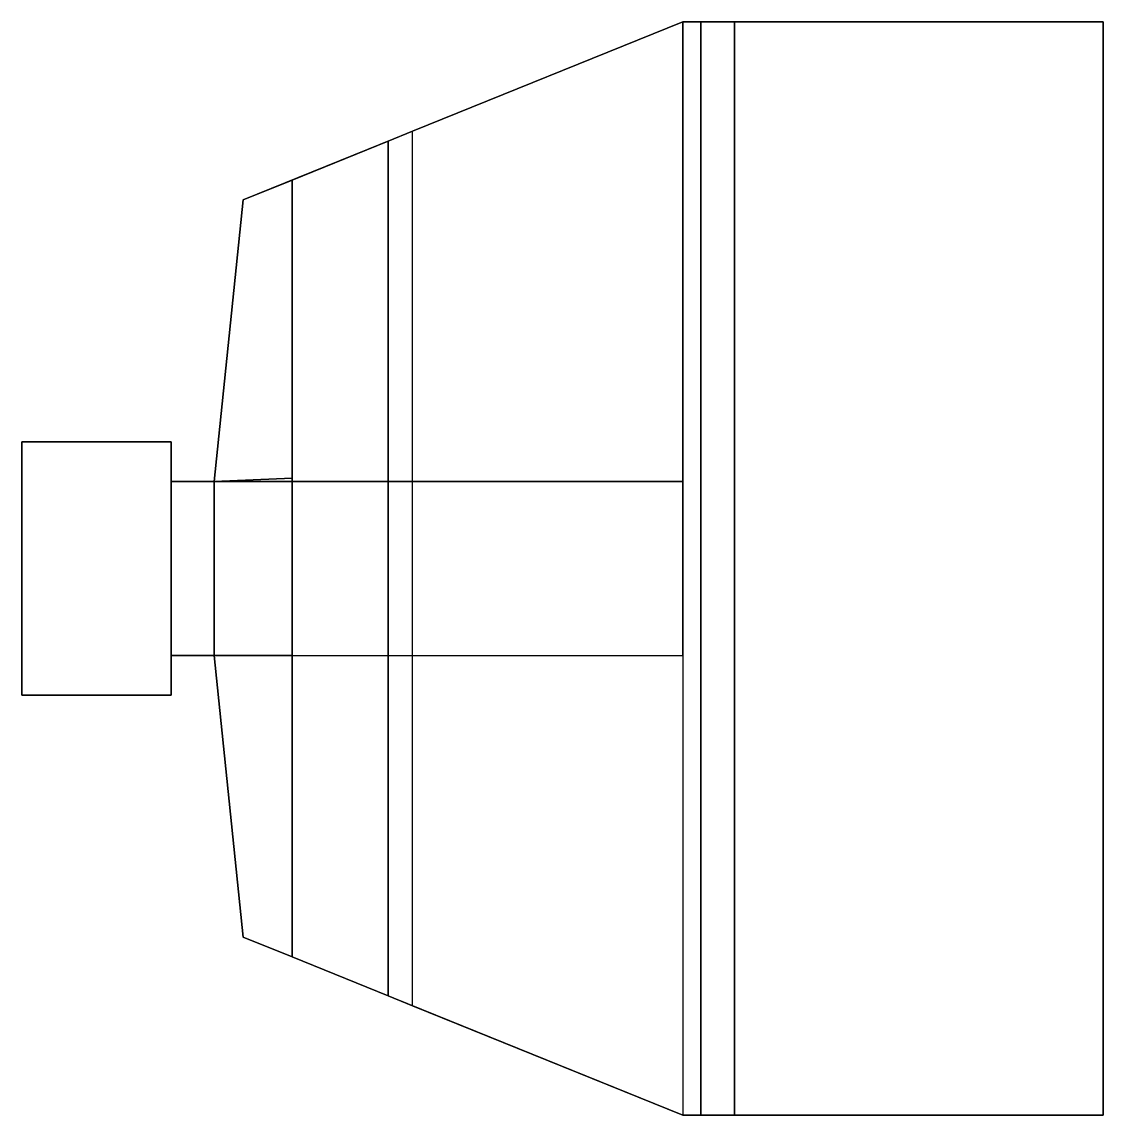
# Model space of a CAD drawing. Header units: millimetres. Extents: x 0 to 44, y -44.5 to 0.
import ezdxf

# ---------------------------------------------------------------- set-up
doc = ezdxf.new("R2010")
doc.units = ezdxf.units.MM
doc.layers.add('ACESSORIO', color=1, linetype='Continuous')

msp = doc.modelspace()

# ---------------------------------------------------------------- linework, layer by layer
at = {"layer": 'ACESSORIO'}
for points in [[(26.9, 0), (9, -7.25), (7.825, -18.706), (26.9, -18.706)], [(15.9, -4.455, 3.5), (26.9, 0, 3.5), (26.9, -44.5, 3.5), (15.9, -40.045, 3.5)], [(26.9, 0), (26.9, 0, 3.5), (15.9, -4.455, 3.5), (15.9, -4.455)], [(26.9, -44.5), (29, -44.5), (29, 0), (26.9, 0)], [(27.628, 0, 5), (26.9, 0, 3.5), (26.9, -44.5, 3.5), (27.628, -44.5, 5)], [(27.628, 0, 5), (26.9, 0, 3.5), (26.9, 0), (29, 0)], [(27.628, -44.5, 5), (44, -44.5, 5), (44, 0, 5), (27.628, 0, 5)], [(27.628, 0, 5), (29, 0), (44, 0, 2), (44, 0, 5)], [(29, -44.5), (44, -44.5, 2), (44, 0, 2), (29, 0)], [(44, -44.5, 5), (44, -44.5, 2), (44, 0, 2), (44, 0, 5)], [(14.9, -4.861, 2.5), (11, -6.44, 2.5), (11, -38.06, 2.5), (14.9, -39.639, 2.5)], [(11, -6.44), (11, -6.44, 2.5), (14.9, -4.861, 2.5), (14.9, -4.861)], [(15.9, -4.455, 3.5), (14.9, -4.861, 2.5), (14.9, -39.639, 2.5), (15.9, -40.045, 3.5)], [(14.9, -4.861, 2.5), (14.9, -4.861), (15.9, -4.455), (15.9, -4.455, 3.5)], [(11, -6.44, 6), (9, -7.25, 6), (7.825, -18.706, 6), (11, -18.567, 6)], [(9, -7.25), (9, -7.25, 6), (11, -6.44, 6), (11, -6.44)], [(11, -6.44, 6), (11, -6.44, 2.5), (11, -38.06, 2.5), (11, -38.06, 6)], [(9, -7.25, 6), (9, -7.25), (7.825, -18.706), (7.825, -18.706, 6)], [(0, -17.1, 6), (0, -17.1), (0, -27.4), (0, -27.4, 6)], [(0, -17.1, 6), (0, -17.1), (6.07, -17.1), (6.07, -17.1, 6)], [(0, -27.4), (6.07, -27.4), (6.07, -17.1), (0, -17.1)], [(0, -27.4, 6), (0, -17.1, 6), (6.07, -17.1, 6), (6.07, -27.4, 6)], [(6.07, -17.1, 6), (6.07, -17.1), (6.07, -18.706), (6.07, -18.706, 6)], [(7.825, -25.794, 6), (11, -25.788, 6), (11, -18.567, 6), (7.825, -18.706, 6)], [(6.07, -18.706, 6), (6.07, -18.706), (7.825, -18.706), (7.825, -18.706, 6)], [(6.07, -25.794, 6), (7.825, -25.794, 6), (7.825, -18.706, 6), (6.07, -18.706, 6)], [(6.07, -25.794), (7.825, -25.794), (7.825, -18.706), (6.07, -18.706)], [(7.825, -25.794), (26.9, -25.794), (26.9, -18.706), (7.825, -18.706)], [(7.825, -18.706), (7.825, -25.794), (26.9, -25.794), (26.9, -18.706)], [(6.07, -25.794, 6), (6.07, -25.794), (6.07, -27.4), (6.07, -27.4, 6)], [(6.07, -25.794, 6), (6.07, -25.794), (7.825, -25.794), (7.825, -25.794, 6)], [(6.07, -27.4, 6), (6.07, -25.794, 6), (6.07, -25.794), (6.07, -27.4)], [(7.825, -25.794, 6), (9, -37.25, 6), (11, -38.06, 6), (11, -25.788, 6)], [(7.825, -25.794, 6), (7.825, -25.794), (9, -37.25), (9, -37.25, 6)], [(26.9, -44.5), (9, -37.25), (7.825, -25.794), (26.9, -25.794)], [(0, -27.4, 6), (0, -27.4), (6.07, -27.4), (6.07, -27.4, 6)], [(9, -37.25), (9, -37.25, 6), (11, -38.06, 6), (11, -38.06)], [(11, -38.06), (11, -38.06, 2.5), (14.9, -39.639, 2.5), (14.9, -39.639)], [(14.9, -39.639, 2.5), (14.9, -39.639), (15.9, -40.045), (15.9, -40.045, 3.5)], [(26.9, -44.5), (26.9, -44.5, 3.5), (15.9, -40.045, 3.5), (15.9, -40.045)], [(27.628, -44.5, 5), (26.9, -44.5, 3.5), (26.9, -44.5), (29, -44.5)], [(27.628, -44.5, 5), (29, -44.5), (44, -44.5, 2), (44, -44.5, 5)]]:
    msp.add_3dface(points, dxfattribs=at)

doc.saveas('drawing.dxf')
